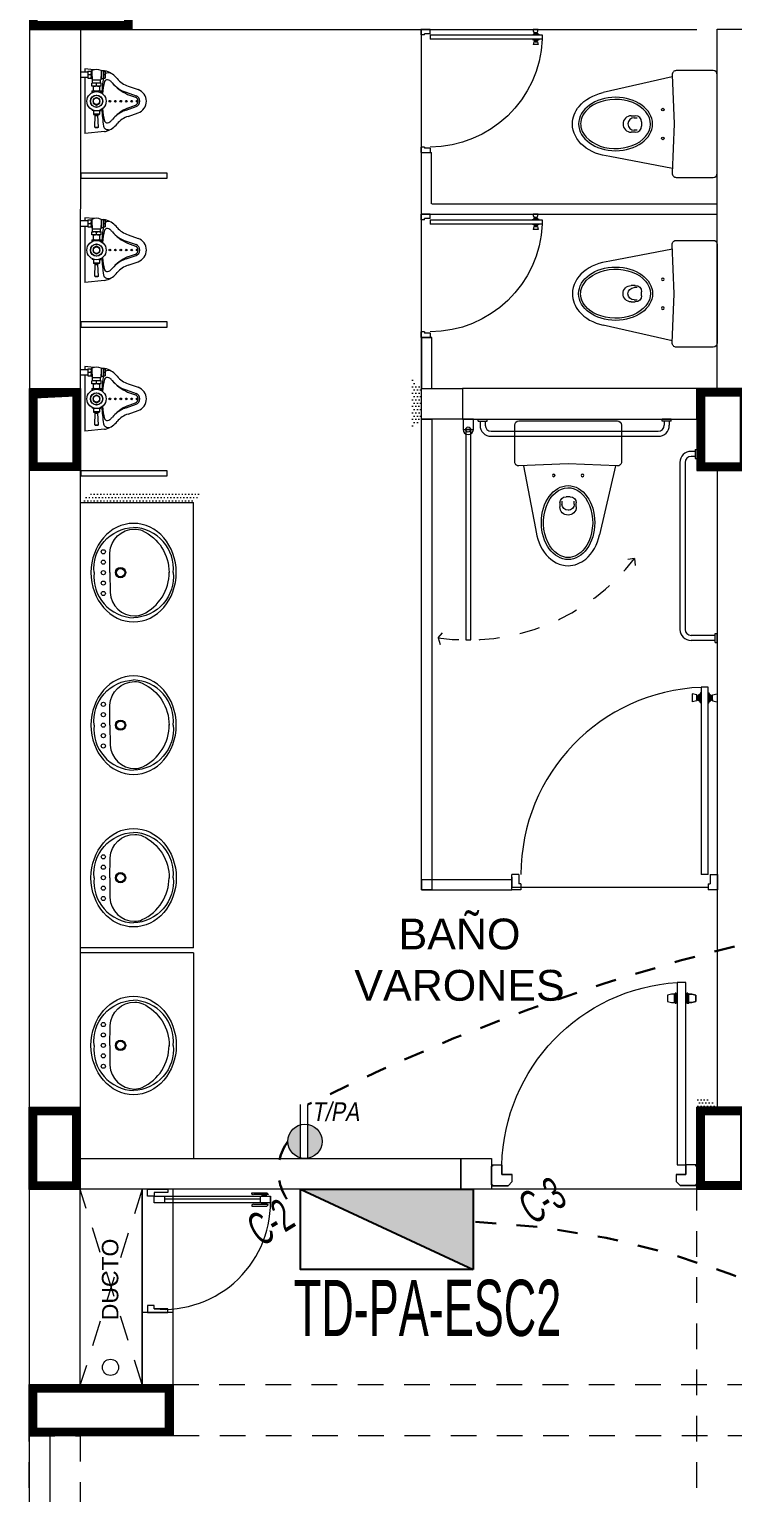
# Model space of a CAD drawing. Header units: millimetres. Extents: x 3354 to 3637, y 1117 to 1358.
# Drawn here: x 3503.04 to 3506.46, y 1141.61 to 1148.73 of the extents above; entities that cross this region are included whole.
import ezdxf

# ---------------------------------------------------------------- set-up
doc = ezdxf.new("R2010")
doc.units = ezdxf.units.MM
for name, pattern in [('CONTINUA', [0]), ('DASHED', [0.75, 0.5, -0.25]), ('HIDDEN', [0.375, 0.25, -0.125]), ('TRAZOS1', [0.15000000000000002, 0.1, -0.05])]:
    doc.linetypes.add(name, pattern=pattern)
for name, color, linetype, lineweight in [('APARAT. CORTE', 146, 'Continuous', 13), ('CASCO', 252, 'Continuous', 9), ('INST. TOMAC.', 3, 'DASHED', 30), ('MURO ALTO', 5, 'Continuous', 25), ('TABLERO', 122, 'Continuous', 25)]:
    doc.layers.add(name, color=color, linetype=linetype, lineweight=lineweight)
doc.layers.add('Efec-muebles', color=7, linetype='Continuous', lineweight=13, true_color=0x85826f)
doc.styles.add('1', font='arial.ttf')
doc.styles.add('2-SIETE', font='ARIALN.TTF', dxfattribs={"height": 0.07})
doc.styles.add('BYE', font='ARIALN.TTF', dxfattribs={"oblique": 10, "height": 2})
doc.styles.add('style2', font='arial.ttf')

# ---------------------------------------------------------------- blocks, each defined once
blk = doc.blocks.new('16')
at = {"layer": 'Efec-muebles'}
for p, q in [((1291.457496480336, 413.8475598783505), (1291.492483534071, 413.8475598783505)), ((1291.520808695294, 413.8572273622274), (1291.477483534072, 413.8615598783497)), ((1291.477483534072, 413.8615598783497), (1291.477483534072, 413.8475598783506)), ((1291.492483534071, 413.8510598783494), (1291.492483534071, 413.8170598783498)), ((1291.492483534071, 413.8510598783494), (1291.509483534072, 413.8510598783494)), ((1291.494167514049, 413.8340598783496), (1291.507799554095, 413.8340598783496)), ((1291.509483534072, 413.8536897875027), (1291.511483534072, 413.8536897875027)), ((1291.509483534072, 413.8536897875027), (1291.509483534072, 413.8144299691965)), ((1291.511483534072, 413.8536897875027), (1291.511483534072, 413.8144299691965)), ((1291.513983534072, 413.824244923774), (1291.513983534072, 413.8075598783497)), ((1291.554983534071, 413.824244923774), (1291.554983534071, 413.8075598783497)), ((1291.557483534072, 413.8536897875027), (1291.566483534072, 413.8536897875027)), ((1291.557483534072, 413.8536897875027), (1291.557483534072, 413.8144299691965)), ((1291.566483534072, 413.8536897875027), (1291.566483534072, 413.8144299691965)), ((1291.572774962456, 413.8520307355109), (1291.566483534072, 413.852659878349)), ((1291.566483534072, 413.8510598783494), (1291.576483534072, 413.8510598783494)), ((1291.568167514049, 413.8340598783496), (1291.574799554095, 413.8340598783496)), ((1291.576483534072, 413.8510598783494), (1291.576483534072, 413.8170598783498)), ((1291.457494044439, 413.8205598783505), (1291.492483534071, 413.8205598783505)), ((1291.477483534072, 413.8205598783505), (1291.477483534072, 413.5465598783492)), ((1291.492483534071, 413.8170598783498), (1291.509483534072, 413.8170598783498)), ((1291.509483534072, 413.8144299691965), (1291.513983534072, 413.8144299691965)), ((1291.511983534072, 413.777559878349), (1291.511983534072, 413.7925598783502)), ((1291.556983534072, 413.7925598783502), (1291.511983534072, 413.7925598783502)), ((1291.556983534072, 413.777559878349), (1291.511983534072, 413.777559878349)), ((1291.512483534072, 413.7545598783498), (1291.556483534072, 413.7545598783498)), ((1291.512483534072, 413.7545598783498), (1291.512483534072, 413.7454985311386)), ((1291.513983534072, 413.8075598783497), (1291.554983534071, 413.8075598783497)), ((1291.514483534072, 413.7925598783502), (1291.514483534072, 413.8075598783497)), ((1291.518983534071, 413.7545598783498), (1291.518983534071, 413.777559878349)), ((1291.534483534073, 413.7797886753786), (1291.534483534073, 413.7903310813206)), ((1291.549983534072, 413.7545598783498), (1291.549983534072, 413.777559878349)), ((1291.554483534072, 413.7925598783502), (1291.554483534072, 413.8075598783497)), ((1291.554983534071, 413.8144299691965), (1291.566483534072, 413.8144299691965)), ((1291.556483534072, 413.7545598783498), (1291.556483534072, 413.7454985311386)), ((1291.556983534072, 413.777559878349), (1291.556983534072, 413.7925598783502)), ((1291.566483534072, 413.8170598783498), (1291.576483534072, 413.8170598783498)), ((1291.688460901918, 413.7780868048001), (1291.737612719391, 413.760582580854)), ((1291.679047461301, 413.747502705405), (1291.726877153887, 413.7304371395192)), ((1291.68592756042, 413.737589698362), (1291.724528748933, 413.7238428242261)), ((1291.68592756042, 413.6705300583388), (1291.724528748933, 413.6842769324729)), ((1291.513483534072, 413.6621055943622), (1291.513483534072, 413.6585598783957)), ((1291.523041858102, 413.6585598783957), (1291.513483534072, 413.6585598783957)), ((1291.519483534071, 413.6585598783957), (1291.519483534071, 413.6410598783958)), ((1291.549483534072, 413.6410598783958), (1291.519483534071, 413.6410598783958)), ((1291.519483534071, 413.6410598783958), (1291.521983534072, 413.6385598783953)), ((1291.546983534072, 413.6385598783953), (1291.521983534072, 413.6385598783953)), ((1291.525551330682, 413.5775598783956), (1291.527483534072, 413.6345598783963)), ((1291.527483534072, 413.6345598783963), (1291.541483534072, 413.6345598783963)), ((1291.543415737462, 413.5775598783956), (1291.541483534072, 413.6345598783963)), ((1291.545925210042, 413.6585598783957), (1291.555483534072, 413.6585598783957)), ((1291.549483534072, 413.6410598783958), (1291.546983534072, 413.6385598783953)), ((1291.549483534072, 413.6585598783957), (1291.549483534072, 413.6410598783958)), ((1291.555483534072, 413.6621055943622), (1291.555483534072, 413.6585598783957)), ((1291.679047461301, 413.660617051294), (1291.726877153887, 413.6776826171816)), ((1291.688460901918, 413.6300329519007), (1291.737612719391, 413.647537175845)), ((1291.572774962456, 413.556089021188), (1291.477483534072, 413.5465598783492)), ((1291.525551330682, 413.5775598783956), (1291.543415737462, 413.5775598783956)), ((1291.525551330682, 413.5775598783956), (1291.527551330682, 413.5755598783952)), ((1291.527551330682, 413.5755598783952), (1291.541415737461, 413.5755598783952)), ((1291.543415737462, 413.5775598783956), (1291.541415737461, 413.5755598783952))]:
    blk.add_line(p, q, dxfattribs=at)
blk.add_lwpolyline([(1291.518483534072, 413.6948222740437), (1291.534483534073, 413.6855846697352), (1291.550483534072, 413.6948222740437), (1291.550483534072, 413.7132974826571), (1291.534483534073, 413.7225350869638), (1291.518483534072, 413.7132974826571)], close=True, dxfattribs=at)
for centre, radius in [((1291.534483534073, 413.7040598783504), 0.0469165423001424), ((1291.534483534073, 413.7040598783504), 0.02999999999998321), ((1291.534483534073, 413.7040598783504), 0.02899999999998013), ((1291.534483534073, 413.7040598783504), 0.01599999999999469), ((1291.599626391215, 413.7040598783504), 0.003999999999997761), ((1291.626197819787, 413.7040598783504), 0.003999999999997761), ((1291.652769248358, 413.7040598783504), 0.003999999999997761), ((1291.679340676929, 413.7040598783504), 0.003999999999997761), ((1291.705912105501, 413.7040598783504), 0.003999999999997761), ((1291.732483534072, 413.7040598783504), 0.003999999999997761)]:
    blk.add_circle(centre, radius, dxfattribs=at)
for centre, radius, start, end in [((1291.514777679364, 413.8425598783495), 0.02229414529257797, 157.587875207636, 202.412124792364), ((1291.514777679364, 413.8255598783497), 0.02229414529257797, 157.587875207636, 202.412124792364), ((1291.487189388779, 413.8425598783495), 0.02229414529257797, 337.587875207636, 22.41212479236398), ((1291.487189388779, 413.8255598783497), 0.02229414529257797, 337.587875207636, 22.41212479236398), ((1291.534483534073, 413.8071205451477), 0.05193933320179912, 63.71577669251926, 116.2842233074807), ((1291.588777679365, 413.8425598783495), 0.0222941452929311, 157.5878752079627, 202.412124791925), ((1291.588777679365, 413.8255598783497), 0.0222941452929311, 157.5878752079627, 202.4121247920374), ((1291.645125432454, 413.8142143881785), 0.0772665001970736, 171.3258568809907, 171.3812707123271), ((1291.567799776505, 413.8022788760016), 0.04999999999997202, 71.6099902745809, 84.28940686252888), ((1291.554189388779, 413.8425598783495), 0.0222941452929311, 337.5878752079627, 22.41212479192501), ((1291.554189388779, 413.8255598783497), 0.0222941452929311, 337.5878752079627, 22.41212479203733), ((1291.586961909564, 413.8225845076802), 0.01851259861336371, 116.9778612802032, 124.4726805103629), ((1291.595159387703, 413.806480671329), 0.03658280041394339, 82.2940201274445, 116.9778612802032), ((1291.548248176215, 413.7434703633306), 0.1119734316972804, 39.07428404528955, 71.6099902745809), ((1291.523233534072, 413.7630529213428), 0.02950695700632274, 67.58787520883106, 112.4121247911689), ((1291.523233534072, 413.8070668353565), 0.02950695700632274, 247.5878752088311, 292.4121247911689), ((1291.52962180838, 413.7244003651493), 0.0304421016153471, 97.81293156961858, 124.262090481391), ((1291.545733534072, 413.7630529213428), 0.02950695700632274, 67.58787520883106, 112.4121247911689), ((1291.545733534072, 413.8070668353565), 0.02950695700632274, 247.5878752088311, 292.4121247911689), ((1291.539345259763, 413.7244003651493), 0.0304421016153471, 55.73790951860902, 82.18706843038137), ((1292.425930589159, 413.6994551168144), 0.8664592910788462, 172.1991494916692, 177.1156048586573), ((1292.16146120048, 413.6658589717779), 0.6031885444182388, 167.0681329384115, 172.8144350949504), ((1291.585863494778, 413.795881719824), 0.01325738612556508, 83.06801805716032, 158.0006681618528), ((1291.580797373681, 413.7713360774295), 0.03829084986524552, 60.04328182601611, 79.97412098307322), ((1291.548248176215, 413.7434703633306), 0.07997343169729831, 39.07428404528955, 49.75298970439525), ((1291.720970257236, 413.8837091160065), 0.142512129686459, 219.0742840452895, 252.8922252249584), ((1291.769814928089, 413.9291480640503), 0.209121251718582, 220.3038672076021, 246.3503950471141), ((1291.720970257236, 413.8837091160065), 0.1105121296864768, 219.0742840452895, 252.8922252249584), ((1291.717483534072, 413.7040598783504), 0.05999999999996734, 289.6021197204341, 70.39788027956594), ((1291.714137593551, 413.7040598783504), 0.02234594051978189, 297.7110707537732, 62.28892924649502), ((1291.717483534072, 413.7040598783504), 0.02799999999998524, 289.6021197204341, 70.39788027956594), ((1291.523983534072, 413.6860997049342), 0.02753982653848144, 247.5878752081296, 267.885830205129), ((1291.532303324065, 413.6403534971403), 0.007536338218031846, 193.7682958781222, 230.2424705371738), ((1291.53666374408, 413.6403534971403), 0.007536338218031846, 309.7575294628261, 346.2317041218778), ((1291.544983534072, 413.6860997049342), 0.02753982653848144, 272.1141697949754, 292.4121247918704), ((1292.425930589159, 413.7086646398846), 0.8664592910788462, 182.8843951413427, 188.3841797909419), ((1292.16146120048, 413.742260784921), 0.6031885444182388, 187.1855649050497, 192.9318670615885), ((1291.548248176215, 413.6646493933684), 0.07997343169729831, 310.2470102956048, 320.9257159547104), ((1291.769814928089, 413.4789716926487), 0.209121251718582, 113.6496049528542, 139.6961327923979), ((1291.720970257236, 413.5244106406943), 0.142512129686459, 107.1077747750416, 133.2117734895735), ((1291.720970257236, 413.5244106406943), 0.1105121296864768, 107.1077747750416, 140.9257159547105), ((1291.645125432454, 413.5939053685204), 0.0772665001970736, 188.6187292876729, 188.6741431190093), ((1291.586961909564, 413.5855352490187), 0.01851259861336371, 190.2141719783514, 243.0221387197968), ((1291.567799776505, 413.6058408806992), 0.04999999999997202, 275.7105931374712, 288.3900097254191), ((1291.585863494778, 413.612238036875), 0.01325738612556508, 201.9993318381473, 276.9319819428396), ((1291.595159387703, 413.60163908537), 0.03658280041394339, 243.0221387197968, 277.7059798725555), ((1291.548248176215, 413.6646493933684), 0.1119734316972804, 288.3900097254191, 320.9257159547104), ((1291.580797373681, 413.6367836792695), 0.03829084986524552, 280.0258790169268, 299.9567181739839)]:
    blk.add_arc(centre, radius, start, end, dxfattribs=at)
blk = doc.blocks.new('ghjghg')
at = {"layer": 'Efec-muebles', "linetype": 'CONTINUA', "lineweight": 5, "ltscale": 0.002}
for p, q in [((722.6092291059466, 469.2912812844293), (722.4300931511984, 469.2912812844293)), ((722.4100931511985, 469.2712812844292), (722.4100931511985, 468.7912812844293)), ((722.6190931511985, 469.0312812844293), (722.6292112305317, 469.2704358868506)), ((722.6282950742755, 469.2487812844292), (722.933454240453, 469.1893997097426)), ((722.8006567211193, 469.0612812844292), (722.814823698928, 469.0612812844292)), ((722.8088504230856, 469.0712812844292), (722.8288504230856, 469.0712812844292)), ((722.6292112305317, 468.7921266820078), (722.6190931511985, 469.0312812844293)), ((722.7788504230856, 469.0212812844292), (722.7788504230856, 469.0412812844293)), ((722.814823698928, 469.0012812844292), (722.8006567211193, 469.0012812844292)), ((722.8288504230856, 468.9912812844292), (722.8088504230856, 468.9912812844292)), ((722.8688504230856, 469.0312812844293), (722.8688504230856, 469.0312812844292)), ((722.6288239204293, 468.8012812844293), (722.9652963312831, 468.878126431653)), ((722.4300931511985, 468.7712812844293), (722.6092291059466, 468.7712812844292))]:
    blk.add_line(p, q, dxfattribs=at)
for centre in [(722.6750931511986, 469.1012812844293), (722.6750931511986, 468.9612812844292)]:
    blk.add_circle(centre, 0.00635, dxfattribs=at)
for centre, radius, start, end in [((722.4300931511984, 469.2712812844292), 0.02000000000001023, 90, 179.9999999999805), ((722.6092291059466, 469.2712812844292), 0.02, 357.5773925418777, 90), ((722.8088504230856, 469.0412812844293), 0.02999999999997272, 90, 180), ((722.814823698928, 469.0312812844293), 0.02999999999997272, 0, 90), ((722.8288504230857, 469.0312812844292), 0.04000000000002046, 8.142219984554008e-11, 90.00000000016284), ((722.8088504230856, 469.0212812844292), 0.02999999999997272, 180, 270), ((722.814823698928, 469.0312812844293), 0.02999999999997272, 270, 0), ((722.8288504230857, 469.0312812844293), 0.03999999999996362, 269.9999999998371, 359.9999999999186), ((722.4300931511985, 468.7912812844293), 0.02000000000001023, 180.0000000000196, 270), ((722.6092291059466, 468.7912812844293), 0.02000000000000313, 270, 2.422607458128775)]:
    blk.add_arc(centre, radius, start, end, dxfattribs=at)
at = {"layer": 'Efec-muebles', "linetype": 'CONTINUA', "lineweight": 5, "ltscale": 0.002, "extrusion": (0, 0, -1)}
blk.add_ellipse((722.9050931511985, 469.0312812844293), major_axis=(0.1800000000000636, 9.005899090252139e-14), ratio=0.7222222222222574, dxfattribs=at)
at = {"layer": 'Efec-muebles', "linetype": 'CONTINUA', "lineweight": 5, "ltscale": 0.002}
for points, knots in [([(723.0750931511985, 469.0312812844292), (723.0750931511985, 469.002611022218), (723.0598405868989, 468.9736133395883), (722.9910735186929, 468.9192744882799), (722.9235013622225, 468.9042334493623), (722.8037620571157, 468.9256236310341), (722.755019891814, 468.9612446703533), (722.7256631984225, 469.0424038318101), (722.7433562426061, 469.0878671834971), (722.8317284342781, 469.1477490979603), (722.9007857846209, 469.1589467716614), (723.0177429300938, 469.1310252079451), (723.0622463198634, 469.0930485169601), (723.0742363201482, 469.0451247045613), (723.0750931511985, 469.0382026227184), (723.0750931511985, 469.0312812844292)], [0, 0, 0, 0, 0.7404902160519986, 0.7404902160519986, 1.813276625896522, 1.813276625896522, 2.886063035741045, 2.886063035741045, 3.958849445585568, 3.958849445585568, 5.031635855430092, 5.031635855430092, 6.104422265274615, 6.104422265274615, 6.283185307179582, 6.283185307179582, 6.283185307179582, 6.283185307179582]), ([(722.9334542404531, 469.1893997097426), (722.9818471621012, 469.1843218835461), (723.0281923647926, 469.1668787460937), (723.0945129058274, 469.1103334823254), (723.1150931511985, 469.0714667087709), (723.1150931511985, 469.0312812844293), (723.1150931511985, 469.0004178908441), (723.1030775696873, 468.9700111488042), (723.0549483386512, 468.9119915627512), (723.0123498471631, 468.8888727342875), (722.9652963312828, 468.878126431653)], [4.853824393437972, 4.853824393437972, 4.853824393437972, 4.853824393437972, 5.580390890443035, 5.580390890443035, 6.283185307179582, 6.283185307179582, 6.283185307179582, 6.82294869274884, 6.82294869274884, 7.551337168346395, 7.551337168346395, 7.551337168346395, 7.551337168346395])]:
    blk.add_open_spline(points, degree=3, knots=knots, dxfattribs=at)
blk = doc.blocks.new('cgytutytry')
at = {"layer": 'CASCO'}
for p, q in [((-4.481604921210751, 891.1751428517789), (-4.486638530336841, 891.1751428517789)), ((-4.486638530336841, 891.1751428517789), (-4.486638530336857, 891.0996387148881)), ((-4.486638530336857, 891.099638714888), (-4.486638530336927, 891.1751428517789)), ((-4.486638530336927, 891.1751428517789), (-4.481604921210751, 891.1751428517789)), ((-4.48160492121075, 891.1801764609049), (-4.481604921210751, 891.1751428517789)), ((-4.390999956941765, 891.1801764609049), (-4.48160492121075, 891.1801764609049)), ((-4.481604921210751, 891.1751428517789), (-4.481604921210665, 891.1801764609049)), ((-4.390999956941765, 891.1801764609049), (-4.390999956941766, 891.1751428517789)), ((-4.390999956941765, 891.1801764609049), (-4.390999956941766, 891.1751428517789)), ((-4.385966347815677, 891.1751428517789), (-4.390999956941766, 891.1751428517789)), ((-4.390999956941766, 891.1751428517789), (-4.385966347815677, 891.1751428517789)), ((-4.385966347815677, 891.1751428517789), (-4.385966347815687, 891.1264962820743)), ((-4.385966347815677, 891.1751428517789), (-4.385966347815687, 891.1264962820743)), ((-3.594209303875827, 891.1550166904691), (-3.589175694749819, 891.1751511269732)), ((-3.594209303875916, 891.1404960428721), (-3.594209303875827, 891.1550166904691)), ((-3.589175694749819, 891.1751511269732), (-3.559165452335614, 891.1751511269732)), ((-3.559165452335614, 891.1751511269732), (-3.554131843209699, 891.1550166904688)), ((-3.554131843209699, 891.1550166904688), (-3.55413184320976, 891.1366455029741)), ((-4.466504093832618, 891.0795042783839), (-4.486638530336857, 891.0996387148881)), ((-4.466504093832703, 891.0795042783839), (-4.486638530336857, 891.099638714888)), ((-4.385966347815687, 891.1264962820743), (-4.432488582928936, 891.1264962820743)), ((-4.432488582928936, 891.1264962820743), (-4.432488582929117, 891.0795042783839)), ((-4.385966347815696, 891.0851091287146), (-4.385966347815687, 891.1264962820743)), ((-4.385966347815687, 891.1264962820743), (-3.49682041041941, 891.1264962820741)), ((-3.496820410419419, 891.0851091287144), (-4.385966347815696, 891.0851091287146)), ((-3.598062947381015, 891.1320248325947), (-3.598062947381013, 891.1404960428721)), ((-3.598062947381013, 891.1404960428721), (-3.594209303875916, 891.1404960428721)), ((-3.549507523341517, 891.1320248325947), (-3.598062947381015, 891.1320248325947)), ((-3.55413184320976, 891.1366455029741), (-3.549507523341431, 891.1366455029741)), ((-3.549507523341431, 891.1366455029741), (-3.549507523341517, 891.1320248325947)), ((-3.49682041041941, 891.1264962820741), (-3.496820410419419, 891.0851091287144)), ((-4.432488582929031, 891.0795042783839), (-4.466504093832618, 891.0795042783839)), ((-4.432488582929117, 891.0795042783839), (-4.466504093832703, 891.0795042783839)), ((-3.598062947380942, 891.0750364520711), (-3.598062947381027, 891.0796571224506)), ((-3.598062947381027, 891.0796571224506), (-3.549507523341443, 891.0796571224506)), ((-3.594209303875788, 891.0750364520711), (-3.598062947380942, 891.0750364520711)), ((-3.594209303875849, 891.0566652645763), (-3.594209303875788, 891.0750364520711)), ((-3.589175694749764, 891.036530828072), (-3.594209303875849, 891.0566652645763)), ((-3.559165452335985, 891.036530828072), (-3.589175694749764, 891.036530828072)), ((-3.554131843209635, 891.0566652645765), (-3.559165452335985, 891.036530828072)), ((-3.549507523341444, 891.0750364520711), (-3.554131843209717, 891.0750364520711)), ((-3.554131843209717, 891.0750364520711), (-3.554131843209635, 891.0566652645765)), ((-3.549507523341443, 891.0796571224506), (-3.549507523341444, 891.0750364520711)), ((-4.466784102643668, 890.2808486434257), (-4.486918539147917, 890.2607142069214)), ((-4.486918539147917, 890.2607142069214), (-4.466784102643583, 890.2808486434257)), ((-4.486918539147917, 890.2607142069214), (-4.486918539147934, 890.1852100700306)), ((-4.486918539147934, 890.1852100700306), (-4.486918539147917, 890.2607142069214)), ((-4.466784102643668, 890.2808486434257), (-4.432768591740082, 890.2808486434257)), ((-4.466784102643583, 890.2808486434257), (-4.432768591740082, 890.2808486434257)), ((-4.432768591740082, 890.2808486434257), (-4.432768591740093, 890.2307613349415)), ((-4.432768591740093, 890.2307613349415), (-4.386246356626759, 890.2307613349415)), ((-4.386246356626759, 890.2307613349415), (-4.386246356626769, 890.1852100700306)), ((-4.386246356626759, 890.2307613349415), (-4.386246356626769, 890.1852100700306)), ((-4.486918539147934, 890.1852100700306), (-4.481884930021816, 890.1852100700306)), ((-4.481884930021731, 890.1852100700306), (-4.486918539147934, 890.1852100700306)), ((-4.481884930021816, 890.1852100700306), (-4.481884930021817, 890.1801764609045)), ((-4.481884930021732, 890.1801764609045), (-4.481884930021731, 890.1852100700306)), ((-4.481884930021817, 890.1801764609045), (-4.39127996575286, 890.1801764609045)), ((-4.391279965752858, 890.1852100700306), (-4.386246356626769, 890.1852100700306)), ((-4.391279965752858, 890.1852100700306), (-4.39127996575286, 890.1801764609045)), ((-4.386246356626769, 890.1852100700306), (-4.391279965752858, 890.1852100700306)), ((-4.391279965752858, 890.1852100700306), (-4.39127996575286, 890.1801764609046))]:
    blk.add_line(p, q, dxfattribs=at)
for points in [[(-3.554131843209702, 891.1404960428721), (-3.554131843209699, 891.155016690469), (-3.559165452335784, 891.1751511269732), (-3.589175694749733, 891.1751511269732), (-3.594209303875827, 891.155016690469), (-3.59420930387583, 891.1404960428721)], [(-3.496820410419382, 891.1264962820741), (-3.496820410419391, 891.0851091287144), (-4.385966347815696, 891.0851091287145), (-4.385966347815687, 891.1264962820742)], [(-3.54950752334146, 891.1320248325947), (-3.549507523341459, 891.1366455029741), (-3.598062947381014, 891.1366455029741), (-3.598062947381015, 891.1320248325947)], [(-3.549507523341472, 891.0796571224506), (-3.549507523341473, 891.0750364520711), (-3.598062947381027, 891.0750364520711), (-3.598062947381027, 891.0796571224506)], [(-3.554131843209718, 891.0711859121732), (-3.554131843209721, 891.0566652645763), (-3.559165452335814, 891.036530828072), (-3.589175694749764, 891.036530828072), (-3.594209303875849, 891.0566652645763), (-3.594209303875846, 891.0711859121732)]]:
    blk.add_lwpolyline(points, close=True, dxfattribs=at)
for points in [[(-4.43248858292906, 891.0795042783839), (-4.432488582929049, 891.1264962820743), (-4.385966347815687, 891.1264962820743)], [(-4.386246356626759, 890.2307613349415), (-4.432768591740064, 890.2307613349415), (-4.432768591740054, 890.2808486434257)]]:
    blk.add_lwpolyline(points, dxfattribs=at)
blk.add_arc((-4.407525787721081, 891.1430605379974), 0.9125473412838064, 271.3361850487262, 356.358975732441, dxfattribs=at)
blk = doc.blocks.new('hjkhjkuhku')
at = {"layer": 'CASCO'}
for p, q in [((734.6482344981355, 326.1642362547435), (734.6482344981356, 326.2092362547435)), ((734.6482344981355, 326.2092362547435), (734.6752344981355, 326.2092362547435)), ((734.6752344981354, 326.1912362547435), (734.6752344981354, 326.2092362547435)), ((735.2212344981355, 326.2092362547435), (735.2482344981355, 326.2092362547435)), ((735.2212344981356, 326.1912362547435), (735.2212344981355, 326.2092362547435)), ((735.2482344981355, 326.2092362547435), (735.2482344981355, 326.1642362547435)), ((735.2482344981537, 326.2092362547438), (735.2482344981537, 326.1642362547437)), ((734.6692344981356, 326.1642362547435), (734.6482344981355, 326.1642362547435)), ((734.6692344981356, 326.1642362547435), (734.6692344981356, 326.1912362547435)), ((734.6752344981354, 326.1912362547435), (734.6692344981356, 326.1912362547435)), ((734.6752344981355, 326.1642362547435), (734.6962344981355, 326.1642362547435)), ((734.6752344981354, 326.1642362547435), (734.6752344981355, 325.6182362547434)), ((734.6962344981355, 325.6182362547434), (734.6962344981355, 326.1642362547435)), ((735.2212344981356, 326.1912362547435), (735.2272344981355, 326.1912362547435)), ((735.2272344981355, 326.1642362547435), (735.2272344981355, 326.1912362547435)), ((735.2272344981355, 326.1642362547435), (735.2482344981355, 326.1642362547435)), ((734.6633026799537, 325.6583020911758), (734.6489844981355, 325.6611657275394)), ((734.6489844981355, 325.6373020911757), (734.6489844981355, 325.6611657275394)), ((734.6633026799537, 325.6401657275393), (734.6489844981355, 325.6373020911757)), ((734.6633026799537, 325.6544839093576), (734.6633026799537, 325.6583020911758)), ((734.6633026799537, 325.6544839093576), (734.6633026799537, 325.6439839093576)), ((734.6656890435901, 325.6544839093576), (734.6633026799537, 325.6544839093576)), ((734.6633026799537, 325.6439839093576), (734.6633026799537, 325.6401657275393)), ((734.6656890435901, 325.6439839093576), (734.6633026799537, 325.6439839093576)), ((734.6680754072264, 325.6559157275395), (734.6656890435901, 325.6559157275395)), ((734.6656890435901, 325.6544839093576), (734.6656890435901, 325.6559157275395)), ((734.6656890435901, 325.6544839093576), (734.6656890435901, 325.6439839093576)), ((734.6656890435901, 325.6439839093576), (734.6656890435901, 325.6425520911758)), ((734.6680754072264, 325.6425520911758), (734.6656890435901, 325.6425520911758)), ((734.6680754072264, 325.6559157275395), (734.6680754072264, 325.6578248184485)), ((734.6704617708627, 325.6578248184485), (734.6680754072264, 325.6578248184485)), ((734.6680754072264, 325.6559157275395), (734.6680754072264, 325.6425520911758)), ((734.6680754072264, 325.6425520911758), (734.6680754072264, 325.6406430002666)), ((734.6704617708627, 325.6406430002666), (734.6680754072264, 325.6406430002666)), ((734.674279952681, 325.6649839093575), (734.6704617708627, 325.6578248184485)), ((734.6704617708627, 325.6578248184485), (734.6704617708627, 325.6406430002666)), ((734.674279952681, 325.6334839093575), (734.6704617708627, 325.6406430002666)), ((734.6752344981355, 325.6649839093575), (734.674279952681, 325.6649839093575)), ((734.674279952681, 325.6649839093575), (734.674279952681, 325.6334839093575)), ((734.6962344981355, 325.6649839093575), (734.6971890435901, 325.6649839093575)), ((734.6962344981355, 325.6492339093575), (734.6962344981355, 325.6492339093575)), ((734.6962344981355, 325.6492339093575), (734.6962344981355, 325.6492339093575)), ((734.6971890435901, 325.6649839093575), (734.7010072254083, 325.6578248184485)), ((734.6971890435901, 325.6649839093575), (734.6971890435901, 325.6334839093575)), ((734.6971890435901, 325.6334839093575), (734.7010072254083, 325.6406430002666)), ((734.7010072254083, 325.6578248184485), (734.7033935890446, 325.6578248184485)), ((734.7010072254083, 325.6578248184485), (734.7010072254083, 325.6406430002666)), ((734.7010072254083, 325.6406430002666), (734.7033935890446, 325.6406430002666)), ((734.7033935890446, 325.6559157275395), (734.7033935890446, 325.6578248184485)), ((734.7033935890446, 325.6559157275395), (734.7033935890446, 325.6425520911758)), ((734.7033935890446, 325.6559157275395), (734.7057799526809, 325.6559157275395)), ((734.7033935890446, 325.6425520911758), (734.7033935890446, 325.6406430002666)), ((734.7033935890446, 325.6425520911758), (734.7057799526809, 325.6425520911758)), ((734.7057799526809, 325.6544839093576), (734.7057799526809, 325.6559157275395)), ((734.7057799526809, 325.6544839093576), (734.7081663163174, 325.6544839093576)), ((734.7057799526809, 325.6544839093576), (734.7057799526809, 325.6439839093576)), ((734.7057799526809, 325.6439839093576), (734.7057799526809, 325.6425520911758)), ((734.7057799526809, 325.6439839093576), (734.7081663163174, 325.6439839093576)), ((734.7081663163174, 325.6583020911758), (734.7224844981355, 325.6611657275394)), ((734.7081663163174, 325.6544839093576), (734.7081663163174, 325.6583020911758)), ((734.7081663163174, 325.6544839093576), (734.7081663163174, 325.6439839093576)), ((734.7081663163174, 325.6439839093576), (734.7081663163174, 325.6401657275393)), ((734.7081663163174, 325.6401657275393), (734.7224844981355, 325.6373020911757)), ((734.7224844981355, 325.6373020911757), (734.7224844981355, 325.6611657275394)), ((734.6752344981355, 325.6334839093575), (734.674279952681, 325.6334839093575)), ((734.6752344981355, 325.6182362547434), (734.6962344981355, 325.6182362547434)), ((734.6962344981355, 325.6334839093575), (734.6971890435901, 325.6334839093575))]:
    blk.add_line(p, q, dxfattribs=at)
blk.add_arc((734.6752344981354, 326.1642362547435), 0.5460000000000966, 272.2042275039724, 0, dxfattribs=at)
blk = doc.blocks.new('puerta.90')
for p, q in [((-0.7486100377805656, 0.0500000000004093), (-0.7486100377805088, 0.1000000000003638)), ((-0.7486100377802813, 0.071995805838128), (-0.0500000000002956, 0.0719958058379007)), ((-0.0500000000002956, 0.0499999999998409), (-0.0499999999999545, 0.0999999999997954))]:
    blk.add_line(p, q)
for points in [[(-0.0749999999999886, 0.874999999999943), (0.0249999999999773, 0.875), (0.0250000000016826, 0.8500000000000227), (0.0749999999999886, 0.849999999999909), (0.0749999999999886, 0.8999999999999772), (-0.0749999999999886, 0.8999999999999772)], [(-0.7960210483087167, 0.1076015756060542), (-0.7622689682240776, 0.1076015756059405), (-0.7622689682243619, 0.1031522264822797), (-0.7960210483090009, 0.1031522264820524)], [(0.0249999999996931, 0.0500000000000682), (-0.8236100377805541, 0.0500000000000682), (-0.8236100377802131, 0.1000000000001364), (0.0250000000000341, 0.0999999999996817)], [(-0.7960210483090009, 0.0423984243941504), (-0.7622689682243619, 0.0423984243941504), (-0.762268968224646, 0.0468477735183797), (-0.7960210483090009, 0.0468477735183797)], [(-0.0749999999999886, 0.0249999999999773), (0.0249999999999773, 0.0249999999999773), (0.0250000000016826, 0.0499999999999545), (0.0749999999999886, 0.0500000000000682), (0.0749999999999886, 0), (-0.0749999999999886, 0)]]:
    blk.add_lwpolyline(points, close=True)
for points in [[(-0.687422302779396, 0.1235656078575857), (-0.7974223027797507, 0.1235656078576994), (-0.8074223027797984, 0.1135656078575948), (-0.8074223027797984, 0.111066399489232), (-0.7024223027799508, 0.111066399489232, 0.5239543782337261), (-0.687422302779396, 0.1185656078574766)], [(-0.6874223027797371, 0.0264343921427326), (-0.7974223027798076, 0.0264343921428463), (-0.8074223027798552, 0.0364343921431782), (-0.8074223027798552, 0.0389336005115411), (-0.7024223027796666, 0.0389336005117684, -0.5239543782337261), (-0.6874223027794529, 0.0314343921429554)]]:
    blk.add_lwpolyline(points, format="xyb", close=True)
blk.add_arc((-0.0425875813903645, 0.0955739416802999), 0.7823509836038941, 85.04401936533247, 183.3395159149001)
blk = doc.blocks.new('TABLERO ELECTRICO')
at = {"layer": 'TABLERO'}
blk.add_hatch(color=256, dxfattribs=at).paths.add_polyline_path([(138.8883405152369, 62.41819184206798), (138.8883405152369, 61.68831018291786), (139.2283878486265, 62.41819184206798)])
blk.add_line((138.8883405152369, 61.68831018291786), (139.2283878486265, 62.41819184206798), dxfattribs=at)
blk.add_lwpolyline([(139.2283878486265, 62.41819184206798), (139.2283878486265, 61.68831018291786), (138.8883405152369, 61.68831018291786), (138.8883405152369, 62.41819184206798)], close=True, dxfattribs=at)

msp = doc.modelspace()

# ---------------------------------------------------------------- hatches: boundary and pattern name
at = {"linetype": 'Continuous', "lineweight": 20, "ltscale": 0.1}
h = msp.add_hatch(color=4, dxfattribs=at)
h.paths.add_polyline_path([(3504.393322901779, 1143.400921034532), (3504.393322901779, 1143.236707740718, 0.8405087245331504)])
h.paths.add_polyline_path([(3504.3574786037, 1143.238287743494), (3504.3574786037, 1143.39934103327, 0.7679762278969227)])
at = {"layer": 'CASCO'}
h = msp.add_hatch(dxfattribs=at)
h.set_pattern_fill('DOTS', color=256, scale=0.01, angle=180, style=0)
h.set_pattern_definition([(180, (1474.204286326456, -198.1264240463181), (-0.007937500000000002, -0.015875), [0, -0.015875])])
h.paths.add_polyline_path([(3504.94663319809, 1146.985686274337), (3504.89663319809, 1147.035691519588), (3504.89663319809, 1146.785691504147), (3504.94663319809, 1146.835691486259)])
h = msp.add_hatch(dxfattribs=at)
h.set_pattern_fill('DOTS', color=256, scale=0.01, angle=180, style=0)
h.set_pattern_definition([(180, (1472.726131640733, -199.0471533689824), (-0.007937500000000002, -0.015875), [0, -0.015875])])
h.paths.add_polyline_path([(3503.836479979062, 1146.430449533729), (3503.886479979063, 1146.480449533729), (3503.336479979062, 1146.480449533729), (3503.286479979063, 1146.430449533729)])
h = msp.add_hatch(dxfattribs=at)
h.set_pattern_fill('DOTS', color=256, scale=0.01, angle=180, style=0)
h.set_pattern_definition([(180, (1472.862923255474, -201.3764197938076), (-0.007937500000000002, -0.015875), [0, -0.015875])])
h.paths.add_polyline_path([(3506.287220342082, 1143.535690526475), (3506.287220339078, 1143.486454599017), (3506.287996269072, 1143.485690526475), (3506.38647997869, 1143.485690526475), (3506.33647997869, 1143.535690526475)])

# ---------------------------------------------------------------- linework, layer by layer
at = {"color": 4, "linetype": 'Continuous', "lineweight": 20, "ltscale": 0.1}
for p, q in [((3504.357478605562, 1143.235465287311), (3504.357478605562, 1143.497472996496)), ((3504.393322899917, 1143.235465289116), (3504.393322899917, 1143.497472998475))]:
    msp.add_line(p, q, dxfattribs=at)
msp.add_circle((3504.37898515349, 1143.3188143878), 0.0833490995529313, dxfattribs=at)
at = {"layer": 'CASCO', "lineweight": 5}
for p, q in [((3503.537227718586, 1148.734514353607), (3506.287011056964, 1148.734514353607)), ((3503.286479979063, 1146.430449533729), (3503.836479979062, 1146.430449533729)), ((3503.836479979062, 1144.261155524288), (3503.836479979062, 1146.430449533729)), ((3505.983682151418, 1146.156988267817), (3505.950411357509, 1146.153012652351)), ((3505.983682151418, 1146.156988267817), (3505.98673071204, 1146.123619756856)), ((3505.027988304624, 1145.771073663638), (3505.049461374106, 1145.795809070778)), ((3505.027988304624, 1145.771073663638), (3505.037063392705, 1145.738818524173)), ((3505.38573780028, 1144.556054087166), (3506.342923061231, 1144.556054087166)), ((3503.836479979062, 1144.261155524288), (3503.286479979063, 1144.261155524288)), ((3503.836479979062, 1144.236155524288), (3503.286479979063, 1144.236155524288)), ((3503.836479979062, 1144.236155524288), (3503.836479991893, 1143.235690380844)), ((3506.287220328355, 1143.085690526102), (3505.287220328355, 1143.085690291409)), ((3505.337220328355, 1143.085690291409), (3505.287220328355, 1143.085690291409)), ((3506.287220328355, 1143.085690526102), (3506.237220328356, 1143.085690526102))]:
    msp.add_line(p, q, dxfattribs=at)
at = {"layer": 'CASCO'}
for p, q in [((3504.94663319809, 1146.985686274337), (3504.94663319809, 1148.734514353607)), ((3503.586479979072, 1142.134514400887), (3503.586479819521, 1143.085690348544)), ((3503.736479979072, 1142.134514420044), (3503.73647981952, 1143.0856903677))]:
    msp.add_line(p, q, dxfattribs=at)
at = {"layer": 'CASCO', "lineweight": 5, "ltscale": 0.002}
for p, q in [((3504.945885542089, 1147.834514353235), (3504.945885542089, 1148.13451435398)), ((3504.995885540972, 1147.88451435398), (3504.995885540972, 1148.13451435398)), ((3504.946632986198, 1147.834514355098), (3506.38647997869, 1147.834514355098)), ((3504.996633052135, 1147.88451435398), (3506.38647997869, 1147.88451435398)), ((3505.385737805868, 1144.606054087911), (3505.385737805868, 1144.556054087166))]:
    msp.add_line(p, q, dxfattribs=at)
at = {"layer": 'CASCO', "lineweight": 5, "ltscale": 2}
for p, q in [((3504.945885542089, 1148.13451435398), (3504.995885540972, 1148.13451435398)), ((3504.946633215303, 1147.23451435547), (3504.996633214185, 1147.23451435547))]:
    msp.add_line(p, q, dxfattribs=at)
at = {"layer": 'CASCO', "linetype": 'Continuous', "lineweight": 5}
for p, q in [((3505.222094947289, 1146.835691289158), (3505.266438695978, 1146.835691289158)), ((3505.222094947289, 1146.826019414813), (3505.222094947289, 1146.835691289158)), ((3505.222094947289, 1146.826019414813), (3505.266438695978, 1146.826019414813)), ((3505.231766821634, 1146.826019414813), (3505.231766821634, 1146.806675664262)), ((3505.256766821633, 1146.826019414813), (3505.256766821633, 1146.806675664262)), ((3505.266438695978, 1146.826019414813), (3505.266438695978, 1146.835691289158)), ((3506.162690867674, 1146.835691289262), (3506.118347117122, 1146.835691289262)), ((3506.118347117122, 1146.826019414918), (3506.118347117122, 1146.835691289262)), ((3506.162690867674, 1146.826019414918), (3506.118347117122, 1146.826019414918)), ((3506.128018993329, 1146.826019414918), (3506.128018993329, 1146.806675664366)), ((3506.153018993329, 1146.826019414918), (3506.153018993329, 1146.806675664366)), ((3506.162690867674, 1146.826019414918), (3506.162690867674, 1146.835691289262)), ((3505.285782446529, 1146.777660039366), (3506.099003368433, 1146.777660039366)), ((3505.285782446529, 1146.752660039366), (3506.099003368433, 1146.752660039366)), ((3506.278324394727, 1146.679187380855), (3506.258980644176, 1146.679187380855)), ((3506.278324394727, 1146.688859255199), (3506.278324394727, 1146.64451550651)), ((3506.278324394727, 1146.688859255199), (3506.287996269072, 1146.688859255199)), ((3506.287996269072, 1146.688859255199), (3506.287996269072, 1146.64451550651)), ((3506.20496501928, 1146.625171755959), (3506.20496501928, 1145.811950834055)), ((3506.22996501928, 1146.625171755959), (3506.22996501928, 1145.811950834055)), ((3506.278324394727, 1146.654187380855), (3506.258980644176, 1146.654187380855)), ((3506.278324394727, 1146.64451550651), (3506.287996269072, 1146.64451550651)), ((3506.376808104346, 1145.782935209159), (3506.25898064428, 1145.782935209159)), ((3506.376808104346, 1145.757935209159), (3506.25898064428, 1145.757935209159)), ((3506.376808104346, 1145.748263334815), (3506.376808104346, 1145.792607085366)), ((3506.376808104346, 1145.792607085366), (3506.38647997869, 1145.792607085366)), ((3506.376808104346, 1145.748263334815), (3506.38647997869, 1145.748263334815)), ((3506.38647997869, 1145.748263334815), (3506.38647997869, 1145.792607085366))]:
    msp.add_line(p, q, dxfattribs=at)
at = {"layer": 'CASCO', "linetype": 'HIDDEN', "lineweight": 5, "ltscale": 0.5}
for p, q in [((3503.586479819521, 1143.085690526103), (3503.28495629995, 1142.134514420044)), ((3503.586479979072, 1142.134514400887), (3503.28495629995, 1143.084838593167))]:
    msp.add_line(p, q, dxfattribs=at)
at = {"layer": 'CASCO', "lineweight": 5}
for points in [[(3503.537227718586, 1148.984514353607), (3503.037227718586, 1148.984514353607), (3503.037227718586, 1148.734514353607), (3503.537227718586, 1148.734514353607)], [(3503.708158070733, 1148.034514353608), (3503.286816546937, 1148.034514353608), (3503.286816546937, 1148.009640523599), (3503.708158070733, 1148.009640523599)], [(3503.708158070733, 1147.309640523599), (3503.286816546937, 1147.309640523599), (3503.286816546937, 1147.28476669359), (3503.708158070733, 1147.28476669359)], [(3503.286479979063, 1146.585690526102), (3503.037227718586, 1146.585690526102), (3503.037227718598, 1146.985690430344), (3503.286479979063, 1146.985690526475)], [(3504.94663319809, 1146.985691486258), (3505.146633198091, 1146.985691486258), (3505.146633198091, 1146.835691486259), (3504.94663319809, 1146.835691486259)], [(3506.287996269072, 1146.985690526475), (3505.146633198091, 1146.985691486258), (3505.146633198091, 1146.835691486258), (3506.287996269072, 1146.835690526475)], [(3506.287996269072, 1146.585690526102), (3506.536472589949, 1146.585690526102), (3506.536472589949, 1146.985690526475), (3506.287996269072, 1146.985690526475)], [(3503.708158070733, 1146.58476669359), (3503.286816546937, 1146.58476669359), (3503.286816546937, 1146.559892863581), (3503.708158070733, 1146.559892863581)], [(3503.036479979072, 1143.484838593539), (3503.284991803255, 1143.484838593539), (3503.284991803255, 1143.084838593167), (3503.036479979072, 1143.084838593167)], [(3506.287220328355, 1143.085690526102), (3506.537220328355, 1143.085690526102), (3506.537220328355, 1143.485690526475), (3506.287220328355, 1143.485690526475)], [(3506.287220328355, 1143.485690526475), (3506.537220328355, 1143.485690526475), (3506.537220328355, 1143.085690526102), (3506.287220328355, 1143.085690526102)], [(3505.137220328355, 1143.085690291409), (3505.137220328355, 1143.235690289919), (3505.287220328355, 1143.235690289919), (3505.287220328355, 1143.085690291409)], [(3503.736479979072, 1141.884514420044), (3503.036479979072, 1141.884514420044), (3503.036479979072, 1142.134514420044), (3503.736479979072, 1142.134514420044)]]:
    msp.add_lwpolyline(points, close=True, dxfattribs=at)
at = {"layer": 'CASCO', "const_width": 0.04}
for points in [[(3503.517227718586, 1148.964514353607), (3503.057227718586, 1148.964514353607), (3503.057227718586, 1148.754514353607), (3503.517227718586, 1148.754514353607)], [(3503.266479979063, 1146.605690526102), (3503.057227718587, 1146.605690526102), (3503.057227718597, 1146.965690438057), (3503.266479979063, 1146.965690518761)], [(3506.307996269072, 1146.605690526102), (3506.516472589949, 1146.605690526102), (3506.516472589949, 1146.965690526475), (3506.307996269072, 1146.965690526475)], [(3503.056479979072, 1143.464838593539), (3503.264991803255, 1143.464838593539), (3503.264991803255, 1143.104838593167), (3503.056479979072, 1143.104838593167)], [(3506.307220328355, 1143.465690526475), (3506.517220328356, 1143.465690526475), (3506.517220328356, 1143.105690526102), (3506.307220328355, 1143.105690526102)], [(3503.716479979072, 1141.904514420044), (3503.056479979072, 1141.904514420044), (3503.056479979072, 1142.114514420044), (3503.716479979072, 1142.114514420044)]]:
    msp.add_lwpolyline(points, close=True, dxfattribs=at)
at = {"layer": 'CASCO'}
for points in [[(3503.037227718575, 1146.985690618196), (3503.286479979063, 1146.985690526475), (3503.287003665988, 1148.734514353607), (3503.037011056964, 1148.734514353607)], [(3503.037227718586, 1146.985690526475), (3503.286479979063, 1146.985690526475), (3503.287003665988, 1148.734514353607), (3503.037011056964, 1148.734514353607)], [(3506.536472589949, 1146.985690526475), (3506.38647997869, 1146.985690526475), (3506.386472304401, 1148.734979346205), (3506.53646491566, 1148.734979346205)], [(3503.286479979063, 1146.585690526102), (3503.036479979072, 1146.585690526102), (3503.036479979072, 1143.484838593539), (3503.286479979063, 1143.484838593539)], [(3506.537220328355, 1146.585690526102), (3506.38647997869, 1146.585690526102), (3506.38647997869, 1143.485690526475), (3506.537220328355, 1143.485690526475)], [(3505.137227717478, 1143.235690546964), (3505.137227717478, 1143.085690546591), (3503.28495629995, 1143.085690310036), (3503.28495629995, 1143.235690310408)], [(3505.137227717478, 1143.085690526102), (3503.28569664738, 1143.085690526103), (3503.28569664738, 1143.235690289919), (3505.137227717478, 1143.235690289919)], [(3503.036479979072, 1142.134514420045), (3503.28495629995, 1142.134514420045), (3503.28495629995, 1143.084838593167), (3503.036479979072, 1143.084838593167)], [(3503.73647981952, 1143.085690526103), (3503.586479979072, 1143.085690526103), (3503.586479979072, 1142.134514420044), (3503.73647981952, 1142.134514420044)], [(3503.586479974446, 1142.134514420044), (3503.73647981952, 1142.134514420044), (3503.73647981952, 1142.485690332082), (3503.586479974446, 1142.485690332082)]]:
    msp.add_lwpolyline(points, close=True, dxfattribs=at)
at = {"layer": 'CASCO', "lineweight": 5, "ltscale": 0.002}
for points in [[(3504.94663319809, 1146.98569146837), (3504.996633196973, 1146.98569146837), (3504.996633214185, 1147.23451435547), (3504.946633215303, 1147.23451435547)], [(3504.94663319809, 1146.835691504147), (3504.996633196973, 1146.835691504147), (3504.996633214185, 1144.543127857995), (3504.946633215303, 1144.543127857995)], [(3505.385737805868, 1144.593127857995), (3504.946633210254, 1144.593127857995), (3504.946633210254, 1144.543127857995), (3505.385737805868, 1144.543127857995)]]:
    msp.add_lwpolyline(points, close=True, dxfattribs=at)
at = {"layer": 'CASCO', "linetype": 'Continuous', "lineweight": 5}
for points in [[(3505.199044117265, 1146.835691300777), (3505.149044117265, 1146.835691300777), (3505.149044117265, 1146.785691300777), (3505.199044117265, 1146.785691300777)], [(3505.186544117265, 1146.785691300777), (3505.161544117265, 1146.785691300777), (3505.161544117265, 1145.760691300777), (3505.186544117265, 1145.760691300777)]]:
    msp.add_lwpolyline(points, close=True, dxfattribs=at)
at = {"layer": 'CASCO', "linetype": 'HIDDEN', "lineweight": 5, "ltscale": 0.5}
for points in [[(3506.537220328358, 1139.381909812444), (3506.287220328358, 1139.381909812444), (3506.287220328355, 1143.085690526102), (3506.537220328355, 1143.085690526102)], [(3503.736479979072, 1142.134515634725), (3513.088701025078, 1142.134515634725), (3513.088701025078, 1141.884514420044), (3503.736479979072, 1141.884514420044)], [(3503.28495629995, 1139.381909812441), (3503.036479979073, 1139.381909812441), (3503.036479979072, 1141.884514420044), (3503.284956299949, 1141.884514420044)]]:
    msp.add_lwpolyline(points, close=True, dxfattribs=at)
at = {"layer": 'CASCO', "lineweight": 5}
for points in [[(3503.036479979072, 1141.884514420044), (3503.036479979072, 1139.381909812441), (3513.788701025078, 1139.38190981245), (3513.788701025078, 1141.884514420044)], [(3503.136479979072, 1141.884514420044), (3503.136479979072, 1139.481909812441), (3513.688701025078, 1139.48190981245), (3513.688701025078, 1141.884514420044)]]:
    msp.add_lwpolyline(points, dxfattribs=at)
at = {"layer": 'CASCO', "linetype": 'Continuous', "lineweight": 5}
msp.add_circle((3505.174044117265, 1146.785691300777), 0.01250000000004547, dxfattribs=at)
at = {"layer": 'CASCO', "lineweight": 5}
msp.add_circle((3503.431927104858, 1142.217997513674), 0.03952616016363208, dxfattribs=at)
at = {"layer": 'CASCO', "linetype": 'Continuous', "lineweight": 5}
for centre, radius, start, end in [((3505.174044117265, 1146.785691300777), 0.02500000000009095, 180, 0), ((3505.285782446529, 1146.806675664262), 0.05401562500005436, 180, 270), ((3505.285782446529, 1146.806675664262), 0.02901562500005436, 180, 270), ((3506.099003368433, 1146.806675664366), 0.02901562500005436, 270, 0), ((3506.099003368433, 1146.806675664366), 0.02901562500005436, 270, 0), ((3506.099003368433, 1146.806675664366), 0.05401562500005436, 270, 0), ((3506.258980644176, 1146.625171755959), 0.05401562500005436, 90, 180), ((3506.258980644176, 1146.625171755959), 0.02901562500005436, 90, 180), ((3506.25898064428, 1145.811950834055), 0.05401562500005436, 180, 270), ((3506.25898064428, 1145.811950834055), 0.02901562500005436, 180, 270), ((3506.25898064428, 1145.811950834055), 0.02901562500005436, 180, 270)]:
    msp.add_arc(centre, radius, start, end, dxfattribs=at)
at = {"layer": 'CASCO', "linetype": 'TRAZOS1', "lineweight": 5}
msp.add_arc((3505.174044117266, 1146.785691300776), 1.025076216677266, 261.8084545495105, 322.1698176663259, dxfattribs=at)
at = {"layer": 'Efec-muebles', "lineweight": 5}
for p, q in [((3503.428778121898, 1146.088698806596), (3503.428778121898, 1146.185555156073)), ((3503.428778121898, 1146.088698806596), (3503.42978651817, 1145.991847706597)), ((3503.428778121898, 1145.345802529009), (3503.428778121898, 1145.442658878486)), ((3503.428778121898, 1145.345802529009), (3503.42978651817, 1145.248951429009)), ((3503.428778121898, 1144.602906251421), (3503.42978651817, 1144.69975735142)), ((3503.428778121898, 1144.602906251421), (3503.428778121898, 1144.506049901944)), ((3503.428778121898, 1143.786155524271), (3503.42978651817, 1143.88300662427)), ((3503.428778121898, 1143.786155524271), (3503.428778121898, 1143.689299174794))]:
    msp.add_line(p, q, dxfattribs=at)
for points in [[(3503.352054598826, 1146.088698806596, -0.4344417565379908), (3503.544554598826, 1146.308698806597, -1.298986634239803)], [(3503.428778121898, 1146.185555156073, -0.4000329891826086), (3503.548971238409, 1146.301113713888, -0.1081748088570634), (3503.586602943872, 1146.293059779722, -0.2960146507804789), (3503.717261300942, 1146.088698806596, 3.713633218520629)], [(3503.737054598826, 1146.088698806596, 0.4344417565379908), (3503.544554598826, 1146.308698806597, 1.298986634239803)], [(3503.352054598826, 1146.088698806596, 0.4344417565379908), (3503.544554598826, 1145.868698806596, 1.298986634239803)], [(3503.42978651817, 1145.991847706597, 0.4000329891826086), (3503.551176230136, 1145.877546773226, 0.1081748088570634), (3503.588722044441, 1145.885992064209, 0.2960146507804789), (3503.717245665559, 1146.091702278889, -3.713633218520629)], [(3503.737054598826, 1146.088698806596, -0.4344417565379908), (3503.544554598826, 1145.868698806596, -1.298986634239803)], [(3503.352054598826, 1145.345802529009, -0.4344417565379908), (3503.544554598826, 1145.565802529009, -1.298986634239803)], [(3503.428778121898, 1145.442658878486, -0.4000329891826086), (3503.548971238409, 1145.5582174363, -0.1081748088570634), (3503.586602943872, 1145.550163502134, -0.2960146507804789), (3503.717261300942, 1145.345802529009, 3.713633218520629)], [(3503.737054598826, 1145.345802529009, 0.4344417565379908), (3503.544554598826, 1145.565802529009, 1.298986634239803)], [(3503.352054598826, 1145.345802529009, 0.4344417565379908), (3503.544554598826, 1145.125802529008, 1.298986634239803)], [(3503.42978651817, 1145.248951429009, 0.4000329891826086), (3503.551176230136, 1145.134650495638, 0.1081748088570634), (3503.588722044441, 1145.143095786621, 0.2960146507804789), (3503.717245665559, 1145.348806001302, -3.713633218520629)], [(3503.737054598826, 1145.345802529009, -0.4344417565379908), (3503.544554598826, 1145.125802529008, -1.298986634239803)], [(3503.352054598826, 1144.602906251421, -0.4344417565379908), (3503.544554598826, 1144.822906251421, -1.298986634239803)], [(3503.737054598826, 1144.602906251421, 0.4344417565379908), (3503.544554598826, 1144.822906251421, 1.298986634239803)], [(3503.42978651817, 1144.69975735142, -0.4000329891826086), (3503.551176230136, 1144.814058284791, -0.1081748088570634), (3503.588722044441, 1144.805612993808, -0.2960146507804789), (3503.717245665559, 1144.599902779128, 3.713633218520629)], [(3503.352054598826, 1144.602906251421, 0.4344417565379908), (3503.544554598826, 1144.382906251421, 1.298986634239803)], [(3503.428778121898, 1144.506049901944, 0.4000329891826086), (3503.548971238409, 1144.390491344129, 0.1081748088570634), (3503.586602943872, 1144.398545278295, 0.2960146507804789), (3503.717261300942, 1144.602906251421, -3.713633218520629)], [(3503.737054598826, 1144.602906251421, -0.4344417565379908), (3503.544554598826, 1144.382906251421, -1.298986634239803)], [(3503.352054598826, 1143.786155524271, -0.4344417565379908), (3503.544554598826, 1144.006155524271, -1.298986634239803)], [(3503.42978651817, 1143.88300662427, -0.4000329891826086), (3503.551176230136, 1143.997307557641, -0.1081748088570634), (3503.588722044441, 1143.988862266658, -0.2960146507804789), (3503.717245665559, 1143.783152051978, 3.713633218520629)], [(3503.737054598826, 1143.786155524271, 0.4344417565379908), (3503.544554598826, 1144.006155524271, 1.298986634239803)], [(3503.352054598826, 1143.786155524271, 0.4344417565379908), (3503.544554598826, 1143.56615552427, 1.298986634239803)], [(3503.428778121898, 1143.689299174794, 0.4000329891826086), (3503.548971238409, 1143.573740616979, 0.1081748088570634), (3503.586602943872, 1143.581794551145, 0.2960146507804789), (3503.717261300942, 1143.786155524271, -3.713633218520629)], [(3503.737054598826, 1143.786155524271, -0.4344417565379908), (3503.544554598826, 1143.56615552427, -1.298986634239803)]]:
    msp.add_lwpolyline(points, format="xyb", dxfattribs=at)
for centre, radius in [((3503.397135388617, 1146.190198806596), 0.01000000000000385), ((3503.397135388617, 1146.139698806597), 0.01000000000000385), ((3503.481080405362, 1146.088698806579), 0.02500000000000961), ((3503.481080405362, 1146.088698806579), 0.02000000000000769), ((3503.397135388617, 1146.088698806579), 0.01000000000000385), ((3503.397135388617, 1146.037698806579), 0.01000000000000385), ((3503.397135388617, 1145.987198806578), 0.01000000000000385), ((3503.397135388617, 1145.447302529008), 0.01000000000000385), ((3503.397135388617, 1145.396802529009), 0.01000000000000385), ((3503.397135388617, 1145.345802528991), 0.01000000000000385), ((3503.481080405362, 1145.345802528991), 0.02500000000000961), ((3503.481080405362, 1145.345802528991), 0.02000000000000769), ((3503.397135388617, 1145.294802528991), 0.01000000000000385), ((3503.397135388617, 1145.244302528991), 0.01000000000000385), ((3503.397135388617, 1144.704406251439), 0.01000000000000385), ((3503.397135388617, 1144.653906251438), 0.01000000000000385), ((3503.397135388617, 1144.602906251438), 0.01000000000000385), ((3503.481080405362, 1144.602906251438), 0.02500000000000961), ((3503.481080405362, 1144.602906251438), 0.02000000000000769), ((3503.397135388617, 1144.55190625142), 0.01000000000000385), ((3503.397135388617, 1144.501406251421), 0.01000000000000385), ((3503.397135388617, 1143.887655524289), 0.01000000000000385), ((3503.397135388617, 1143.837155524288), 0.01000000000000385), ((3503.397135388617, 1143.786155524288), 0.01000000000000385), ((3503.481080405362, 1143.786155524288), 0.02500000000000961), ((3503.481080405362, 1143.786155524288), 0.02000000000000769), ((3503.397135388617, 1143.73515552427), 0.01000000000000385), ((3503.397135388617, 1143.684655524271), 0.01000000000000385)]:
    msp.add_circle(centre, radius, dxfattribs=at)
at = {"layer": 'Efec-muebles', "lineweight": 5, "extrusion": (0, 0, -1)}
for centre in [(3503.544554598826, 1146.088698806596), (3503.544554598826, 1145.345802529009)]:
    msp.add_ellipse(centre, major_axis=(4.408728476932202e-17, -0.2400000000000942), ratio=0.8645833333333391, dxfattribs=at)
at = {"layer": 'Efec-muebles', "lineweight": 5}
for centre in [(3503.544554598826, 1144.602906251421), (3503.544554598826, 1143.786155524271)]:
    msp.add_ellipse(centre, major_axis=(4.408728476932202e-17, 0.2400000000000942), ratio=0.8645833333333391, dxfattribs=at)
at = {"layer": 'INST. TOMAC.', "ltscale": 0.01}
for centre, radius, start, end in [((3508.978446606053, 1134.350215893432), 10.23209030190452, 81.79228091622976, 116.6226240781594), ((3504.497900755608, 1143.17472456646), 0.2483402628557622, 144.5345958063163, 235.5774011539621), ((3505.056462739687, 1139.018961619331), 3.910727927998402, 13.01203679947991, 87.9283331787887)]:
    msp.add_arc(centre, radius, start, end, dxfattribs=at)

# ---------------------------------------------------------------- block references
at = {"layer": 'APARAT. CORTE', "lineweight": 5}
for p in [(2211.8294453472, 734.6804483518144), (2211.8294453472, 733.9555745218056), (2211.8294453472, 733.2307006917968)]:
    msp.add_blockref('16', p, dxfattribs=at)
at = {"layer": 'CASCO', "lineweight": 5, "extrusion": (0, 0, -1), "xscale": 1.000054255127907, "yscale": 1.000054255127907, "zscale": -1.000054255127907, "rotation": 270}
for p in [(-3831.169816904942, 1883.422607285672), (-3831.169816904942, 1882.522608568702)]:
    msp.add_blockref('hjkhjkuhku', p, dxfattribs=at)
at = {"layer": 'CASCO', "lineweight": 5, "xscale": 1.670480385422707, "yscale": 1.670480385422707, "zscale": 1.670480385422707, "rotation": 180}
msp.add_blockref('hjkhjkuhku', (4733.60349195754, 1689.469258565267), dxfattribs=at)
at = {"layer": 'CASCO', "lineweight": 5, "xscale": -1, "rotation": 270}
msp.add_blockref('cgytutytry', (2615.10704386724, 1147.589645111744), dxfattribs=at)
at = {"layer": 'CASCO', "xscale": 0.6666666956003634, "yscale": 0.6666666956003634, "zscale": 0.6666666956003634, "rotation": 180}
msp.add_blockref('puerta.90', (3503.661479883376, 1143.085690358122), dxfattribs=at)
at = {"layer": 'MURO ALTO', "lineweight": 5, "extrusion": (0, 0, -1), "xscale": -1, "zscale": -1, "rotation": 180}
msp.add_blockref('ghjghg', (-4228.796565457487, 1617.304936790649), dxfattribs=at)
at = {"layer": 'MURO ALTO', "lineweight": 5, "extrusion": (0, 0, -1), "zscale": -1}
msp.add_blockref('ghjghg', (-4228.796565457487, 678.4157330820306), dxfattribs=at)
at = {"layer": 'MURO ALTO', "lineweight": 5, "extrusion": (0, 0, -1), "zscale": -1, "rotation": 270}
msp.add_blockref('ghjghg', (-3974.69162889249, 1869.237447769494), dxfattribs=at)
at = {"layer": 'TABLERO', "xscale": 1.151306956799999, "yscale": 1.151306956799999, "zscale": 1.151306956799999, "rotation": 270.0000021777747}
msp.add_blockref('TABLERO ELECTRICO', (3433.3353291423, 1302.988800425625), dxfattribs=at)

# ---------------------------------------------------------------- texts
at = {"style": 'BYE', "oblique": 10}
msp.add_text('T/PA', height=0.09072000000000001, rotation=359.8572083747964, dxfattribs=at).set_placement((3504.411858006749, 1143.418339955154, 1.750999999989289))
at = {"layer": 'CASCO', "lineweight": 5, "insert": (3505.131506836201, 1144.202587501339), "char_height": 0.15, "width": 4.616590511603127, "attachment_point": 5, "style": 'style2'}
msp.add_mtext('\\A1;BAÑO \\PVARONES', dxfattribs=at)
at = {"layer": 'CASCO', "lineweight": 5, "insert": (3503.390088927554, 1142.646292000295), "char_height": 0.07997836198864518, "width": 1.798218907259447, "attachment_point": 2, "rotation": 90.00000000000001, "style": '1'}
msp.add_mtext('\\A1;DUCTO', dxfattribs=at)
at = {"layer": 'TABLERO', "style": '2-SIETE', "width": 0.7}
for s, height, rotation, p in [('C-3', 0.1599221635348385, 31.57027547190301, (3505.488247789472, 1142.909760938413, 0.1785806018595941)), ('C-2', 0.1599221635348385, 31.57027547190301, (3504.165156066831, 1142.802802612366, 0.1785806018595941)), ('TD-PA-ESC2', 0.2733044786972341, 0.01726968747534308, (3504.324681970895, 1142.370835700841, 0.1123622398317821))]:
    msp.add_text(s, height=height, rotation=rotation, dxfattribs=at).set_placement(p)

doc.saveas('drawing.dxf')
